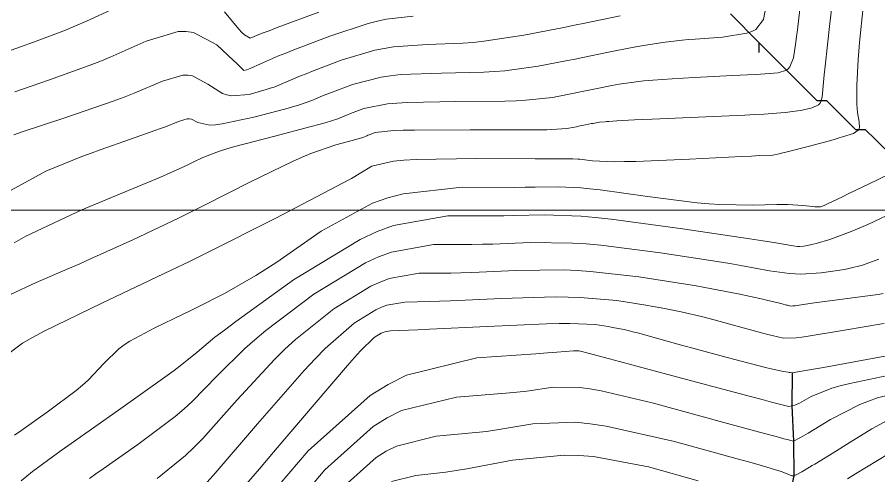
# Model space of a CAD drawing. Header units: millimetres. Extents: x 837475 to 838477, y 1189012 to 1191015.
# Drawn here: x 838142.1 to 838231.2, y 1189786.4 to 1189833.8 of the extents above; entities that cross this region are included whole.
import ezdxf

# ---------------------------------------------------------------- set-up
doc = ezdxf.new("R2010")
doc.units = ezdxf.units.MM
doc.header["$LTSCALE"] = 0.3
doc.layers.add('COORD', color=253, linetype='Continuous', lineweight=20)
doc.layers.add('DRENAJE', color=5, linetype='Continuous', lineweight=25)
for name, color, linetype, lineweight, true_color in [('COTAS 10', 7, 'Continuous', 9, 0x6e3e2d), ('COTAS INT', 7, 'Continuous', 5, 0x9fa19f), ('Escorrentias', 7, 'Continuous', 25, 0x00a8ad)]:
    doc.layers.add(name, color=color, linetype=linetype, lineweight=lineweight, true_color=true_color)

msp = doc.modelspace()

# ---------------------------------------------------------------- linework, layer by layer
at = {"layer": 'COORD'}
msp.add_line((837476.514, 1189813.872), (838476.514, 1189813.872), dxfattribs=at)
at = {"layer": 'COTAS 10'}
for points in [[(838229.617, 1189834.891), (838229.243, 1189831.22), (838229.168, 1189830.32), (838229.104, 1189829.47), (838228.976, 1189826.823), (838228.98, 1189824.83), (838229.001, 1189824.392), (838229.029, 1189824.005), (838229.202, 1189823.02), (838229.248, 1189822.435), (838229.197, 1189822.299), (838229.119, 1189822.175), (838228.606, 1189821.824), (838227.489, 1189821.455), (838227.029, 1189821.32), (838226.505, 1189821.171), (838224.068, 1189820.516), (838221.746, 1189819.917), (838221.293, 1189819.804), (838220.923, 1189819.714), (838220.274, 1189819.58), (838218.886, 1189819.525), (838218.05, 1189819.486), (838217.019, 1189819.436), (838211.662, 1189819.167), (838206.082, 1189818.931), (838204.91, 1189818.902), (838203.899, 1189818.889), (838201.595, 1189818.973), (838200.527, 1189819.12), (838200.295, 1189819.147), (838200.091, 1189819.168), (838199.585, 1189819.191), (838197.854, 1189819.188), (838196.878, 1189819.192), (838195.686, 1189819.197), (838189.585, 1189819.235), (838183.36, 1189819.14), (838182.089, 1189819.063), (838181.014, 1189818.963), (838178.77, 1189818.419), (838176.65, 1189817.173), (838175.654, 1189816.631), (838174.482, 1189816.004), (838168.77, 1189813.026), (838161.839, 1189809.531), (838159.898, 1189808.577), (838157.947, 1189807.63), (838150.822, 1189804.257), (838144.867, 1189801.351), (838143.654, 1189800.698), (838142.63, 1189800.111), (838140.506, 1189798.537)], [(838141.833, 1189826.133), (838145.414, 1189827.381), (838149.527, 1189828.845), (838150.621, 1189829.273), (838151.696, 1189829.71), (838155.414, 1189831.368), (838158.721, 1189832.357), (838159.537, 1189832.373), (838160.308, 1189832.277), (838162.732, 1189830.996), (838164.463, 1189829.365), (838164.797, 1189829.048), (838165.069, 1189828.79), (838165.53, 1189828.342), (838165.823, 1189828.407), (838165.989, 1189828.472), (838166.193, 1189828.557), (838167.235, 1189829.031), (838169.121, 1189829.838), (838169.856, 1189830.133), (838170.683, 1189830.458), (838174.438, 1189831.889), (838178.406, 1189833.199), (838179.368, 1189833.448), (838180.27, 1189833.647), (838183.033, 1189833.954)], [(838161.376, 1189785.347), (838162.347, 1189786.433), (838166.934, 1189791.77), (838171.772, 1189797.29), (838172.901, 1189798.491), (838173.94, 1189799.55), (838176.934, 1189802.192), (838179.199, 1189803.571), (838179.778, 1189803.833), (838180.336, 1189804.043), (838182.178, 1189804.37), (838184.749, 1189804.421), (838185.767, 1189804.457), (838186.917, 1189804.502), (838192.178, 1189804.746), (838197.738, 1189804.898), (838199.077, 1189804.885), (838200.33, 1189804.849), (838204.131, 1189804.519), (838207.118, 1189804.048), (838207.857, 1189803.921), (838208.559, 1189803.797), (838210.775, 1189803.364), (838212.902, 1189802.87), (838213.547, 1189802.708), (838214.216, 1189802.534), (838216.836, 1189801.812), (838219.22, 1189801.149), (838219.741, 1189801.012), (838220.201, 1189800.895), (838221.359, 1189800.64), (838222.696, 1189800.672), (838223.27, 1189800.736), (838223.931, 1189800.824), (838227.054, 1189801.341), (838230.336, 1189801.919), (838231.098, 1189802.046), (838231.796, 1189802.158)], [(838180.817, 1189785.795), (838183.323, 1189786.415), (838186.439, 1189786.766), (838187.484, 1189786.924), (838188.608, 1189787.108), (838193.323, 1189787.991), (838198.665, 1189788.528), (838200.184, 1189788.494), (838201.72, 1189788.38), (838207.413, 1189787.311), (838212.554, 1189785.86)], [(838227.99, 1189786.09), (838228.835, 1189786.599), (838232.23, 1189788.674)]]:
    msp.add_lwpolyline(points, dxfattribs=at)
at = {"layer": 'COTAS INT'}
for points in [[(838226.751, 1189838.115), (838226.162, 1189833.191), (838225.674, 1189828.779), (838225.58, 1189827.883), (838225.503, 1189827.129), (838225.374, 1189825.579), (838225.21, 1189825.026), (838225.11, 1189824.9), (838224.988, 1189824.785), (838224.354, 1189824.469), (838223.448, 1189824.249), (838223.155, 1189824.195), (838222.843, 1189824.145), (838221.565, 1189823.987), (838219.329, 1189823.829), (838218.414, 1189823.779), (838217.371, 1189823.726), (838212.534, 1189823.509), (838207.792, 1189823.308), (838206.808, 1189823.265), (838205.967, 1189823.226), (838204.118, 1189823.132), (838203.288, 1189823.071), (838203.089, 1189823.054), (838202.903, 1189823.037), (838202.342, 1189822.973), (838201.828, 1189822.893), (838201.671, 1189822.865), (838201.508, 1189822.835), (838200.868, 1189822.706), (838200.159, 1189822.56), (838199.951, 1189822.518), (838199.74, 1189822.477), (838198.937, 1189822.324), (838196.898, 1189822.208), (838195.906, 1189822.19), (838194.729, 1189822.178), (838188.937, 1189822.184), (838183.171, 1189822.17), (838182.011, 1189822.145), (838181.04, 1189822.11), (838179.107, 1189821.909), (838178.503, 1189821.678), (838178.369, 1189821.626), (838178.251, 1189821.578), (838177.943, 1189821.446), (838177.371, 1189821.265), (838177.086, 1189821.186), (838176.746, 1189821.094), (838175.058, 1189820.659), (838172.458, 1189819.753), (838171.542, 1189819.364), (838170.542, 1189818.916), (838166.222, 1189816.798), (838161.388, 1189814.357), (838160.063, 1189813.704), (838158.744, 1189813.062), (838154.028, 1189810.826), (838149.65, 1189808.827), (838148.543, 1189808.333), (838147.481, 1189807.866), (838144.028, 1189806.393), (838141.367, 1189805.147)], [(838153.741, 1189835.517), (838149.225, 1189833.439), (838148.111, 1189832.959), (838147.056, 1189832.521), (838143.741, 1189831.282), (838141.077, 1189830.287)], [(838141.752, 1189810.495), (838142.976, 1189811.202), (838148.768, 1189813.914), (838154.479, 1189816.282), (838155.652, 1189816.773), (838156.647, 1189817.192), (838158.768, 1189818.107), (838159.741, 1189818.568), (838160.013, 1189818.701), (838160.286, 1189818.835), (838161.284, 1189819.339), (838163.017, 1189819.989), (838163.754, 1189820.215), (838164.603, 1189820.462), (838168.598, 1189821.521), (838172.492, 1189822.524), (838173.277, 1189822.735), (838173.935, 1189822.918), (838175.254, 1189823.337), (838175.964, 1189823.641), (838176.238, 1189823.751), (838176.546, 1189823.872), (838177.94, 1189824.404), (838180.381, 1189824.883), (838181.35, 1189824.971), (838182.446, 1189825.039), (838187.461, 1189825.127), (838192.55, 1189825.168), (838193.692, 1189825.208), (838194.718, 1189825.26), (838197.461, 1189825.551), (838199.378, 1189825.917), (838199.884, 1189826.016), (838200.379, 1189826.115), (838202.075, 1189826.465), (838203.603, 1189826.773), (838203.992, 1189826.845), (838204.366, 1189826.911), (838205.595, 1189827.103), (838206.935, 1189827.255), (838207.379, 1189827.296), (838207.855, 1189827.337), (838209.838, 1189827.482), (838212.129, 1189827.619), (838212.799, 1189827.655), (838213.484, 1189827.69), (838216.087, 1189827.808), (838218.46, 1189827.918), (838219.001, 1189827.948), (838219.491, 1189827.977), (838220.839, 1189828.08), (838221.698, 1189828.384), (838221.88, 1189828.54), (838222.037, 1189828.727), (838222.402, 1189829.662), (838222.645, 1189831.259), (838222.725, 1189831.863), (838222.811, 1189832.537), (838223.168, 1189835.558)], [(838141.442, 1189815.959), (838145.017, 1189817.928), (838148.751, 1189819.423), (838149.716, 1189819.792), (838150.651, 1189820.141), (838153.778, 1189821.238), (838156.327, 1189822.109), (838156.896, 1189822.316), (838157.407, 1189822.507), (838158.762, 1189823.07), (838159.659, 1189823.334), (838159.881, 1189823.336), (838160.093, 1189823.307), (838160.763, 1189822.946), (838162.015, 1189822.688), (838162.593, 1189822.725), (838163.271, 1189822.808), (838166.556, 1189823.497), (838169.874, 1189824.366), (838170.573, 1189824.563), (838171.177, 1189824.742), (838172.565, 1189825.227), (838173.677, 1189825.704), (838174.107, 1189825.876), (838174.589, 1189826.066), (838176.772, 1189826.899), (838179.723, 1189827.655), (838180.689, 1189827.796), (838181.721, 1189827.908), (838185.985, 1189828.069), (838190.37, 1189828.159), (838191.478, 1189828.227), (838192.539, 1189828.313), (838195.985, 1189828.778), (838199.017, 1189829.357), (838199.817, 1189829.514), (838200.599, 1189829.67), (838203.281, 1189830.224), (838205.698, 1189830.71), (838206.313, 1189830.824), (838206.905, 1189830.929), (838208.849, 1189831.232), (838210.891, 1189831.468), (838211.545, 1189831.53), (838212.238, 1189831.591), (838215.061, 1189831.8), (838217.58, 1189832.201), (838218.082, 1189832.383), (838218.498, 1189832.596), (838219.295, 1189833.621), (838219.543, 1189834.9)], [(838204.487, 1189833.983), (838200.819, 1189833.225), (838199.749, 1189833.012), (838198.655, 1189832.797), (838194.509, 1189832.006), (838190.36, 1189831.365), (838189.264, 1189831.245), (838188.191, 1189831.15), (838184.509, 1189831.011), (838180.995, 1189830.778), (838180.029, 1189830.622), (838179.064, 1189830.427), (838175.605, 1189829.394), (838172.632, 1189828.26), (838171.975, 1189828.002), (838171.39, 1189827.767), (838169.876, 1189827.118), (838168.656, 1189826.626), (838168.256, 1189826.49), (838167.83, 1189826.354), (838166.066, 1189825.864), (838164.231, 1189825.729), (838163.76, 1189825.817), (838163.305, 1189825.96), (838161.795, 1189826.927), (838160.218, 1189827.775), (838159.721, 1189827.843), (838159.197, 1189827.839), (838157.088, 1189827.219), (838154.167, 1189825.981), (838153.132, 1189825.587), (838151.998, 1189825.17), (838147.088, 1189823.48), (838142.589, 1189821.979), (838141.715, 1189821.682)], [(838173.27, 1189834.384), (838168.974, 1189832.769), (838168.128, 1189832.448), (838167.432, 1189832.183), (838166.162, 1189831.684), (838165.577, 1189832.018), (838165.313, 1189832.278), (838165.005, 1189832.611), (838163.522, 1189834.417)], [(838141.795, 1189790.59), (838142.441, 1189791.054), (838145.304, 1189793.076), (838148.181, 1189795.226), (838148.835, 1189795.771), (838149.427, 1189796.294), (838151.048, 1189798.002), (838152.594, 1189799.523), (838153.139, 1189799.929), (838153.734, 1189800.329), (838156.301, 1189801.715), (838159.173, 1189803.075), (838159.959, 1189803.457), (838160.741, 1189803.841), (838163.534, 1189805.249), (838166.751, 1189807.104), (838167.801, 1189807.769), (838168.92, 1189808.501), (838173.534, 1189811.692), (838178.849, 1189814.596), (838180.409, 1189815.147), (838182.008, 1189815.587), (838188.104, 1189816.262), (838193.498, 1189816.242), (838194.656, 1189816.245), (838195.667, 1189816.251), (838198.104, 1189816.302), (838200.416, 1189816.195), (838201.349, 1189816.1), (838202.409, 1189815.978), (838207.293, 1189815.306), (838212.439, 1189814.647), (838213.664, 1189814.533), (838214.802, 1189814.45), (838218.19, 1189814.398), (838220.703, 1189814.481), (838221.29, 1189814.483), (838221.829, 1189814.475), (838223.385, 1189814.369), (838224.422, 1189814.244), (838224.635, 1189814.225), (838224.816, 1189814.212), (838225.199, 1189814.22), (838225.418, 1189814.299), (838225.494, 1189814.332), (838225.578, 1189814.368), (838225.939, 1189814.537), (838226.968, 1189815.032), (838227.473, 1189815.274), (838228.074, 1189815.561), (838231.04, 1189816.977), (838233.917, 1189818.407)], [(838142.485, 1189785.878), (838143.642, 1189786.822), (838145.713, 1189788.359), (838146.61, 1189789.003), (838147.647, 1189789.741), (838152.56, 1189793.194), (838157.35, 1189796.591), (838158.309, 1189797.293), (838159.11, 1189797.892), (838160.678, 1189799.196), (838162.534, 1189800.724), (838163.517, 1189801.466), (838164.703, 1189802.345), (838170.678, 1189806.667), (838177.565, 1189810.859), (838179.325, 1189811.656), (838181.022, 1189812.295), (838186.622, 1189813.289), (838191.311, 1189813.287), (838192.433, 1189813.298), (838193.479, 1189813.314), (838196.622, 1189813.413), (838200.424, 1189813.269), (838201.886, 1189813.131), (838203.525, 1189812.951), (838210.921, 1189811.948), (838217.883, 1189810.901), (838219.248, 1189810.694), (838220.369, 1189810.522), (838222.384, 1189810.199), (838222.81, 1189810.136), (838222.929, 1189810.129), (838223.048, 1189810.126), (838223.482, 1189810.15), (838224.16, 1189810.288), (838224.432, 1189810.357), (838224.742, 1189810.438), (838226.168, 1189810.842), (838228.388, 1189811.665), (838229.198, 1189812.01), (838230.093, 1189812.406), (838234.032, 1189814.263)], [(838231.241, 1189808.799), (838229.566, 1189808.178), (838228.141, 1189807.831), (838227.687, 1189807.743), (838227.207, 1189807.659), (838225.26, 1189807.381), (838223.157, 1189807.262), (838222.579, 1189807.277), (838222.003, 1189807.313), (838219.938, 1189807.616), (838216.959, 1189808.168), (838215.807, 1189808.36), (838214.513, 1189808.57), (838208.658, 1189809.472), (838202.46, 1189810.25), (838200.95, 1189810.383), (838199.529, 1189810.479), (838195.141, 1189810.524), (838191.292, 1189810.377), (838190.211, 1189810.351), (838189.124, 1189810.331), (838185.141, 1189810.316), (838180.793, 1189809.544), (838179.476, 1189809.048), (838178.109, 1189808.429), (838172.763, 1189805.175), (838167.782, 1189801.413), (838166.645, 1189800.474), (838165.613, 1189799.579), (838162.763, 1189796.72), (838160.189, 1189794.072), (838159.331, 1189793.311), (838158.411, 1189792.537), (838154.563, 1189789.642), (838150.972, 1189787.119), (838150.214, 1189786.579), (838149.559, 1189786.109)], [(838231.686, 1189805.242), (838231.179, 1189805.158), (838230.606, 1189805.071), (838227.985, 1189804.727), (838225.392, 1189804.406), (838224.837, 1189804.333), (838224.352, 1189804.268), (838223.188, 1189804.093), (838222.594, 1189803.995), (838222.468, 1189803.978), (838222.359, 1189803.966), (838222.105, 1189803.96), (838221.884, 1189804.008), (838221.797, 1189804.031), (838221.698, 1189804.057), (838221.244, 1189804.183), (838220.222, 1189804.432), (838219.765, 1189804.536), (838219.232, 1189804.654), (838216.679, 1189805.207), (838213.248, 1189805.878), (838212.163, 1189806.07), (838211.018, 1189806.266), (838206.394, 1189806.996), (838201.395, 1189807.549), (838200.013, 1189807.634), (838198.633, 1189807.688), (838193.659, 1189807.635), (838189.105, 1189807.44), (838187.989, 1189807.404), (838186.936, 1189807.376), (838183.659, 1189807.343), (838180.565, 1189806.794), (838179.627, 1189806.441), (838178.654, 1189806), (838174.849, 1189803.684), (838170.861, 1189800.481), (838169.773, 1189799.482), (838168.693, 1189798.434), (838164.849, 1189794.245), (838161.268, 1189790.253), (838160.354, 1189789.329), (838159.472, 1189788.484), (838156.565, 1189786.091)], [(838164.261, 1189783.775), (838167.136, 1189787.107), (838168.039, 1189788.162), (838168.987, 1189789.275), (838172.795, 1189793.775), (838176.248, 1189797.803), (838176.973, 1189798.619), (838177.598, 1189799.305), (838179.02, 1189800.701), (838179.744, 1189801.142), (838179.929, 1189801.226), (838180.107, 1189801.293), (838180.696, 1189801.397), (838182.561, 1189801.466), (838183.544, 1189801.51), (838184.73, 1189801.565), (838190.696, 1189801.857), (838196.842, 1189802.107), (838198.141, 1189802.136), (838199.265, 1189802.148), (838201.867, 1189802.043), (838203.218, 1189801.83), (838203.552, 1189801.773), (838203.869, 1189801.717), (838204.871, 1189801.521), (838205.929, 1189801.27), (838206.282, 1189801.179), (838206.66, 1189801.079), (838208.242, 1189800.639), (838210.425, 1189800.028), (838211.183, 1189799.819), (838212.008, 1189799.594), (838215.539, 1189798.638), (838218.846, 1189797.765), (838219.529, 1189797.591), (838220.11, 1189797.447), (838221.37, 1189797.174), (838221.872, 1189797.107), (838221.976, 1189797.093), (838222.064, 1189797.08), (838222.257, 1189797.052), (838223.642, 1189797.279), (838224.482, 1189797.427), (838225.52, 1189797.612), (838230.919, 1189798.589), (838236.32, 1189799.571)], [(838167.162, 1189783.093), (838172.191, 1189788.963), (838178.586, 1189794.71), (838180.456, 1189795.852), (838182.368, 1189796.799), (838189.632, 1189798.595), (838195.755, 1189799.028), (838196.948, 1189799.115), (838197.923, 1189799.189), (838199.632, 1189799.338), (838200.041, 1189799.336), (838200.198, 1189799.315), (838200.372, 1189799.284), (838201.158, 1189799.096), (838203.352, 1189798.503), (838204.414, 1189798.216), (838205.673, 1189797.877), (838211.862, 1189796.212), (838217.955, 1189794.584), (838219.154, 1189794.269), (838220.141, 1189794.012), (838221.942, 1189793.573), (838222.548, 1189793.694), (838222.782, 1189793.789), (838223.044, 1189793.912), (838224.232, 1189794.58), (838226.383, 1189795.451), (838227.254, 1189795.702), (838228.244, 1189795.957), (838232.813, 1189796.911)], [(838169.854, 1189782.193), (838173.896, 1189787.006), (838178.895, 1189791.499), (838180.356, 1189792.391), (838181.851, 1189793.131), (838187.529, 1189794.535), (838192.65, 1189794.941), (838193.793, 1189795.052), (838194.818, 1189795.162), (838197.529, 1189795.556), (838200.278, 1189795.543), (838201.327, 1189795.398), (838202.5, 1189795.191), (838207.778, 1189793.928), (838213.187, 1189792.452), (838214.444, 1189792.11), (838215.596, 1189791.797), (838218.883, 1189790.908), (838221.007, 1189790.34), (838221.425, 1189790.23), (838221.769, 1189790.141), (838222.397, 1189789.988), (838223.077, 1189790.318), (838223.455, 1189790.534), (838223.914, 1189790.802), (838226.255, 1189792.22), (838229.283, 1189793.773), (838230.175, 1189794.126), (838231.09, 1189794.447), (838234.59, 1189795.332)], [(838233.011, 1189792.603), (838230.519, 1189791.236), (838228.182, 1189789.799), (838227.635, 1189789.464), (838227.133, 1189789.154), (838225.684, 1189788.262), (838224.606, 1189787.603), (838224.338, 1189787.442), (838224.083, 1189787.289), (838223.272, 1189786.813), (838222.67, 1189786.492), (838222.548, 1189786.437), (838222.444, 1189786.396), (838222.23, 1189786.372), (838222.007, 1189786.485), (838221.899, 1189786.531), (838221.77, 1189786.583), (838221.137, 1189786.824), (838218.976, 1189787.475), (838217.884, 1189787.784), (838216.578, 1189788.15), (838210.08, 1189789.941), (838203.03, 1189791.534), (838201.376, 1189791.776), (838199.852, 1189791.932), (838195.426, 1189791.773), (838191.713, 1189791.135), (838190.639, 1189790.988), (838189.545, 1189790.854), (838185.426, 1189790.475), (838181.334, 1189789.463), (838180.257, 1189788.93), (838179.204, 1189788.287), (838175.601, 1189785.049)]]:
    msp.add_lwpolyline(points, dxfattribs=at)
at = {"layer": 'DRENAJE'}
for points in [[(838218.873, 1189831.209, 0), (838217.873, 1189832.209, 0), (838216.874, 1189833.209, 0), (838215.874, 1189834.208, 0)], [(838231.869, 1189820.213, 0), (838230.869, 1189821.213, 0), (838229.869, 1189822.212, 0), (838228.87, 1189822.212, 0), (838227.87, 1189823.212, 0), (838226.87, 1189824.212, 0), (838225.871, 1189825.211, 0), (838224.871, 1189825.211, 0), (838223.871, 1189826.211, 0), (838222.872, 1189827.211, 0), (838221.872, 1189828.21, 0), (838220.872, 1189829.21, 0), (838219.873, 1189830.21, 0), (838218.873, 1189831.209, 0)], [(838218.873, 1189830.21, 0), (838218.873, 1189831.209, 0)]]:
    msp.add_polyline3d(points, dxfattribs=at)
at = {"layer": 'Escorrentias'}
for p, q in [((838222.257, 1189797.052), (838222.245, 1189793.633)), ((838222.245, 1189793.633), (838222.397, 1189789.988)), ((838222.397, 1189789.988), (838222.444, 1189786.396)), ((838222.444, 1189786.396), (838221.686, 1189782.758))]:
    msp.add_line(p, q, dxfattribs=at)

doc.saveas('drawing.dxf')
